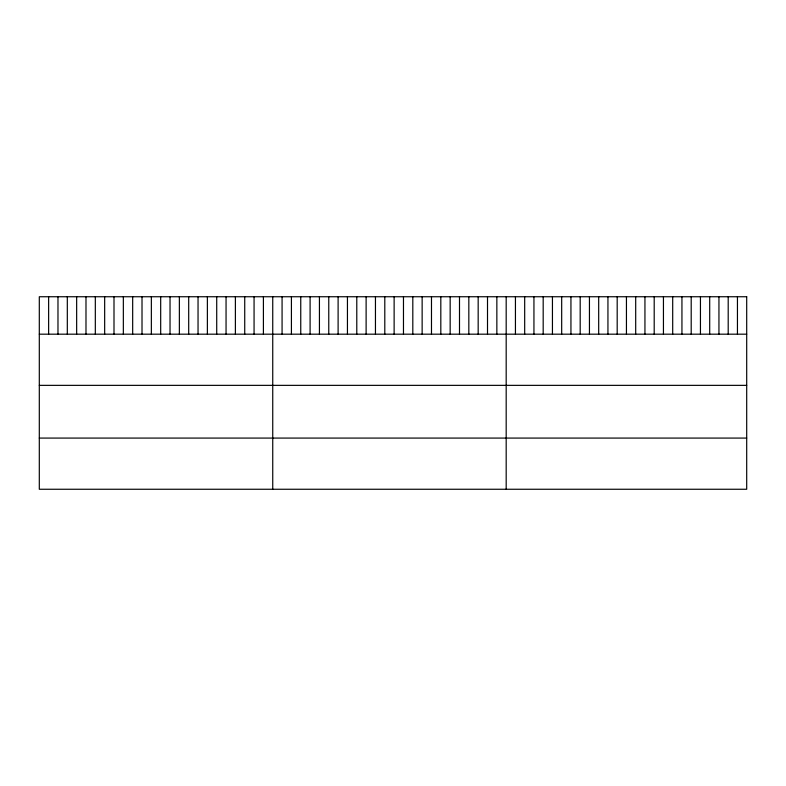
<?xml version="1.0" encoding="UTF-8"?>
<svg xmlns="http://www.w3.org/2000/svg" width="786" height="786" viewBox="0 0 786 786"><rect width="100%" height="100%" fill="white"/><g stroke="black" fill="none" stroke-linecap="round" stroke-linejoin="round"><path stroke-width="1.18" d="M39.3 334.178L746.7 334.178M39.3 385.356L746.7 385.356M39.3 438.077L746.7 438.077M737.445 296.744L737.445 334.178M728.2 296.744L728.2 334.178M718.944 296.744L718.944 334.178M709.699 296.744L709.699 334.178M700.444 296.744L700.444 334.178M691.199 296.744L691.199 334.178M681.943 296.744L681.943 334.178M672.698 296.744L672.698 334.178M663.443 296.744L663.443 334.178M654.198 296.744L654.198 334.178M644.942 296.744L644.942 334.178M635.697 296.744L635.697 334.178M626.442 296.744L626.442 334.178M617.187 296.744L617.187 334.178M607.942 296.744L607.942 334.178M598.686 296.744L598.686 334.178M589.441 296.744L589.441 334.178M580.186 296.744L580.186 334.178M570.941 296.744L570.941 334.178M561.685 296.744L561.685 334.178M552.44 296.744L552.44 334.178M543.185 296.744L543.185 334.178M533.94 296.744L533.94 334.178M524.684 296.744L524.684 334.178M515.439 296.744L515.439 334.178M506.184 296.744L506.184 489.256M496.85 296.744L496.85 334.178M487.507 296.744L487.507 334.178M478.173 296.744L478.173 334.178M468.829 296.744L468.829 334.178M459.496 296.744L459.496 334.178M450.162 296.744L450.162 334.178M440.818 296.744L440.818 334.178M431.485 296.744L431.485 334.178M422.141 296.744L422.141 334.178M412.807 296.744L412.807 334.178M403.473 296.744L403.473 334.178M394.13 296.744L394.13 334.178M384.796 296.744L384.796 334.178M375.453 296.744L375.453 334.178M366.119 296.744L366.119 334.178M356.785 296.744L356.785 334.178M347.441 296.744L347.441 334.178M338.108 296.744L338.108 334.178M328.764 296.744L328.764 334.178M319.43 296.744L319.43 334.178M310.097 296.744L310.097 334.178M300.753 296.744L300.753 334.178M291.419 296.744L291.419 334.178M282.076 296.744L282.076 334.178M272.742 296.744L272.742 489.256M263.408 296.744L263.408 334.178M254.065 296.744L254.065 334.178M244.731 296.744L244.731 334.178M235.387 296.744L235.387 334.178M226.054 296.744L226.054 334.178M216.72 296.744L216.72 334.178M207.376 296.744L207.376 334.178M198.043 296.744L198.043 334.178M188.699 296.744L188.699 334.178M179.365 296.744L179.365 334.178M170.031 296.744L170.031 334.178M160.688 296.744L160.688 334.178M151.354 296.744L151.354 334.178M142.011 296.744L142.011 334.178M132.677 296.744L132.677 334.178M123.343 296.744L123.343 334.178M113.999 296.744L113.999 334.178M104.666 296.744L104.666 334.178M95.322 296.744L95.322 334.178M85.988 296.744L85.988 334.178M76.655 296.744L76.655 334.178M67.311 296.744L67.311 334.178M57.977 296.744L57.977 334.178M48.634 296.744L48.634 334.178M746.7 296.744L39.3 296.744L39.3 489.256L746.7 489.256L746.7 296.744"/></g></svg>
